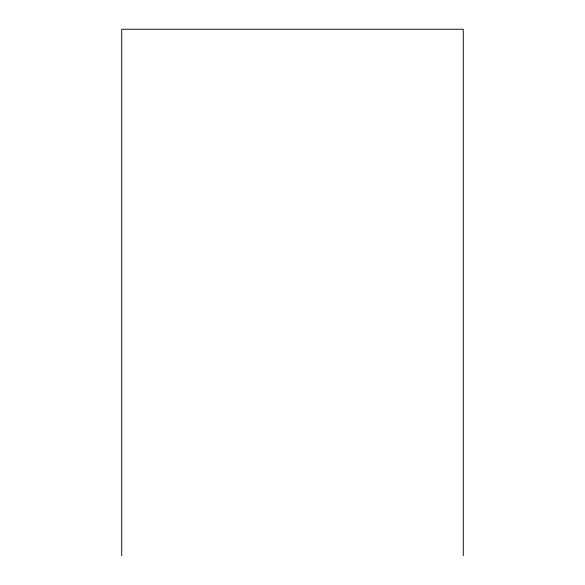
<?xml version="1.0" encoding="UTF-8"?>
<svg xmlns="http://www.w3.org/2000/svg" width="585" height="585" viewBox="0 0 585 585"><rect width="100%" height="100%" fill="white"/><g stroke="black" fill="none" stroke-linecap="round" stroke-linejoin="round"><path stroke-width="0.88" d="M463.276 555.75L463.276 29.25L121.724 29.25L121.724 555.75"/></g></svg>
